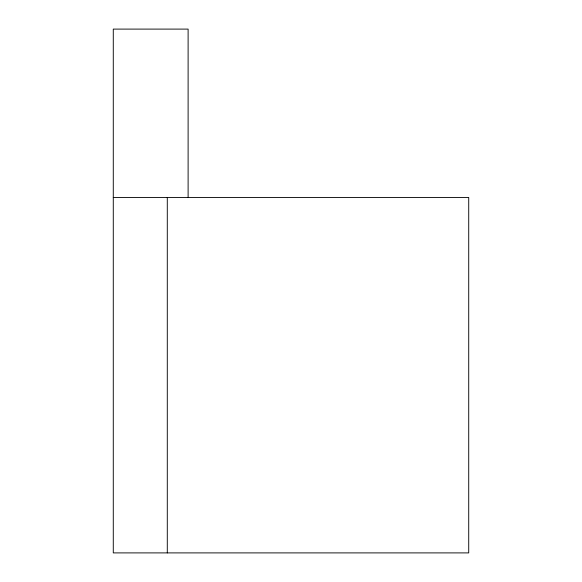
<?xml version="1.0" encoding="UTF-8"?>
<svg xmlns="http://www.w3.org/2000/svg" width="582" height="582" viewBox="0 0 582 582"><rect width="100%" height="100%" fill="white"/><g stroke="black" fill="none" stroke-linecap="round" stroke-linejoin="round"><path stroke-width="0.87" d="M113.279 197.465L468.721 197.465L468.721 552.9L113.279 552.9L113.279 29.1L188.11 29.1L188.11 197.334M167.289 197.465L167.289 552.9"/></g></svg>
